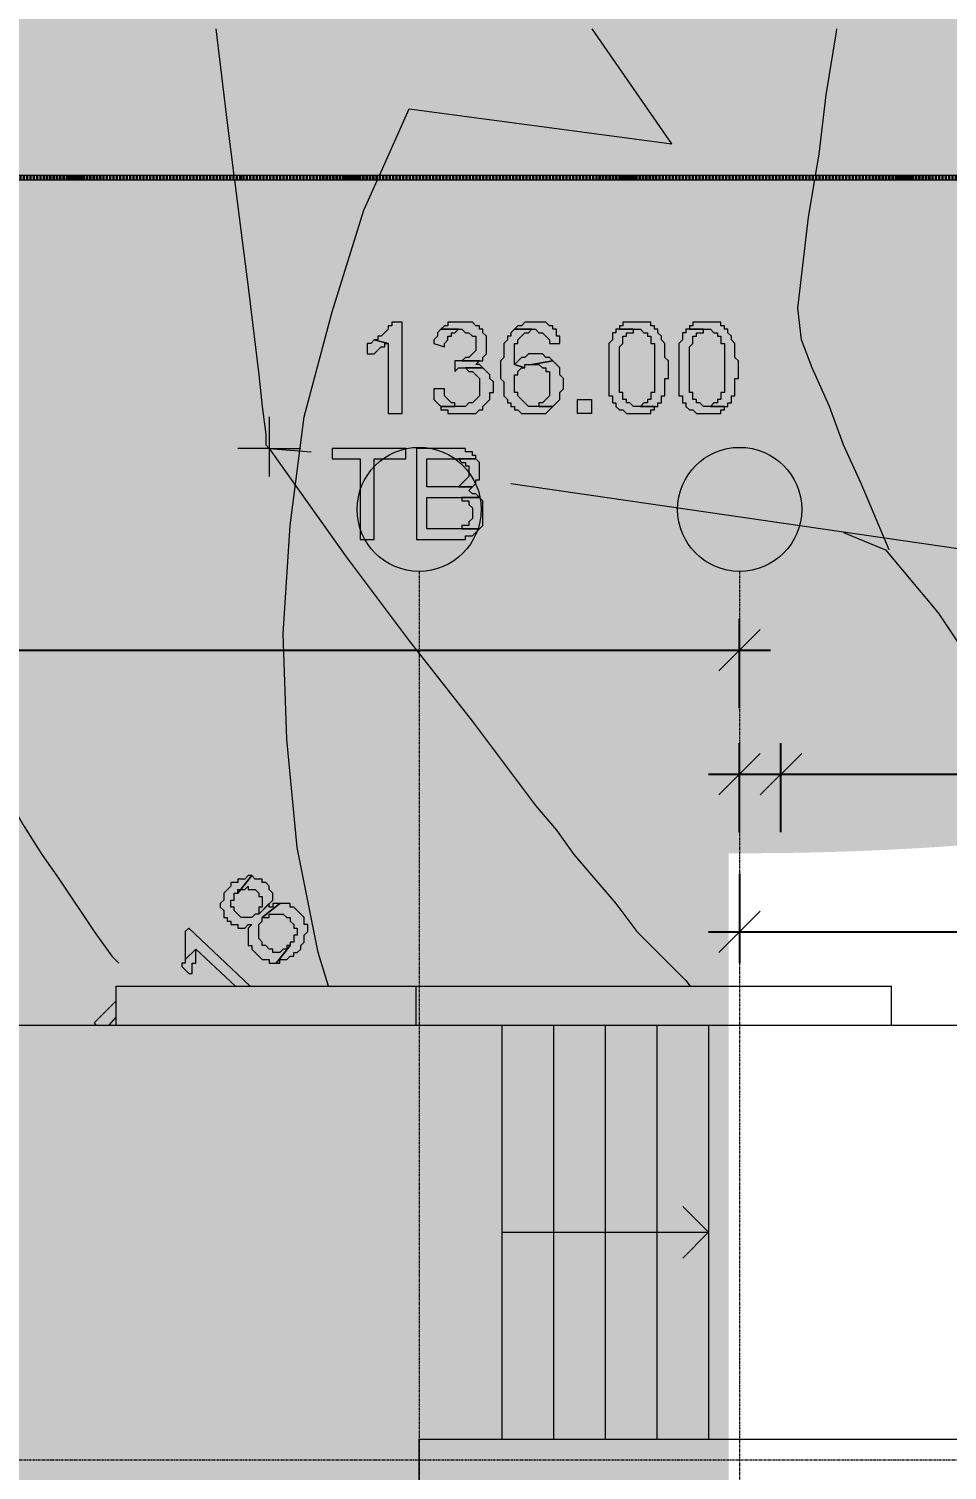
# Model space of a CAD drawing. Header units: millimetres. Extents: x -1971 to 39113, y -25802 to 13528.
# Drawn here: x 6697 to 11138, y 6558 to 13528 of the extents above; entities that cross this region are included whole.
import ezdxf

# ---------------------------------------------------------------- set-up
doc = ezdxf.new("R2010")
doc.units = ezdxf.units.MM
for name, pattern in [('Boundary', [15.999999999999998, 9.999999999999998, -3, 0, -3]), ('Dash - Tight', [4.5, 3, -1.5]), ('Grid Line', [22.224999999999994, 12.7, -3.174999999999999, 3.174999999999999, -3.174999999999999])]:
    doc.linetypes.add(name, pattern=pattern)
for name, color, linetype, lineweight in [('2 Hoop survey', 8, 'Continuous', 9), ('A-ANNO-DIMS', 211, 'Continuous', 9), ('A-FLOR-HRAL', 11, 'Continuous', 9), ('A-WALL', 113, 'Continuous', 18), ('C-BLDG-PADS', 91, 'Continuous', 9), ('C-PROP-LINE', 91, 'Boundary', 70), ('S-GRID', 1, 'Continuous', 9), ('S-GRID-IDEN', 1, 'Continuous', 9), ('S-STRS', 31, 'Continuous', 9), ('S-STRS-ANNO', 31, 'Continuous', 9), ('默认', 18, 'Continuous', 9)]:
    doc.layers.add(name, color=color, linetype=linetype, lineweight=lineweight)
doc.styles.add('Avenir_1', font='', dxfattribs={"width": 0.8, "height": 200})
doc.styles.get('Avenir_1').set_extended_font_data('Avenir')
doc.dimstyles.new('OJID-2_0mm_Diagonal_Tick', dxfattribs={"dimscale": 304.8, "dimtxt": 282.4994288325337, "dimasz": 0.6561679790026247, "dimexe": 0.4921259842519685, "dimexo": 0.0625, "dimgap": 0.1640419947506562, "dimtad": 1, "dimdsep": 46, "dimtxsty": 'Avenir_1', "dimblk1": 'OBLIQUE', "dimblk2": 'OBLIQUE', "dimsah": 1, "dimcen": 0.09, "dimdle": 0.4921259842519685, "dimazin": 3, "dimtfac": 1, "dimtdec": 4, "dimtix": 1, "dimtmove": 0, "dimatfit": 3, "dimtvp": 1, "dimtolj": 1})
doc.dimstyles.new('OJID-2_0mm_Diagonal_Tick_1', dxfattribs={"dimscale": 304.8, "dimtxt": 282.4994288325337, "dimasz": 0.6561679790026247, "dimexe": 0.4921259842519685, "dimexo": 0.0625, "dimgap": 0.1640419947506562, "dimtad": 1, "dimdsep": 46, "dimtxsty": 'Avenir_1', "dimblk1": 'OBLIQUE', "dimblk2": 'OBLIQUE', "dimsah": 1, "dimcen": 0.09, "dimdle": 0.4921259842519685, "dimazin": 3, "dimtfac": 1, "dimtdec": 4, "dimtix": 1, "dimtmove": 2, "dimatfit": 3, "dimtvp": 1, "dimtolj": 1})

# ---------------------------------------------------------------- blocks, each defined once
blk = doc.blocks.new('栏杆扶手 - 栏杆扶手-1406236-Ground Floor')
at = {"layer": 'A-FLOR-HRAL'}
for p, q in [((7092.28512160079, 12817.60853680075), (4644.003653257701, 12817.60853680075)), ((4644.003653257708, 12797.60853680075), (7092.285121600797, 12797.60853680075)), ((7092.285121600797, 12797.60853680075), (7092.285121600797, 12817.60853680075)), ((7725.838856172741, 12817.60853680074), (7092.28512160079, 12817.60853680075)), ((7092.2851216008, 12797.60853680075), (7725.838856172751, 12797.60853680074)), ((7725.838856172752, 12797.60853680074), (7725.838856172752, 12817.60853680074)), ((10372.87026812334, 12817.60853680074), (7725.838856172734, 12817.60853680074)), ((7725.838856172743, 12797.60853680074), (10372.87026812335, 12797.60853680074)), ((10372.87026812335, 12797.60853680074), (10372.87026812335, 12817.60853680074)), ((10553.42089580026, 12817.60853680073), (10372.87026812334, 12817.60853680074)), ((10372.87026812335, 12797.60853680074), (10553.42089580027, 12797.60853680073)), ((10553.42089580027, 12797.60853680073), (10553.42089580027, 12817.60853680073)), ((10747.25511332306, 12817.60853680073), (10553.42089580026, 12817.60853680073)), ((10553.42089580027, 12797.60853680073), (10747.25511332307, 12797.60853680073)), ((10747.25511332307, 12797.60853680073), (10747.25511332307, 12817.60853680073)), ((13005.69031989521, 12817.60853680072), (10747.25511332306, 12817.60853680073)), ((10747.25511332307, 12797.60853680073), (13005.69031989522, 12797.60853680072))]:
    blk.add_line(p, q, dxfattribs=at)
blk = doc.blocks.new('2 Hoop survey-1260670-Ground Floor')
at = {"layer": '默认', "color": 9}
for p, q in [((56289.46398889634, 21840.10400225703), (56289.46398889634, 21552.25310159713)), ((56289.46398889634, 21687.7123489665), (56137.07233560581, 21687.7123489665)), ((56289.46398889634, 21687.7123489665), (56441.85564218688, 21687.7123489665)), ((56289.46398889632, 21687.71234896651), (56492.65285995039, 21670.77994304534)), ((57457.79999745708, 21518.3882897548), (64772.59935540251, 20451.64671672109)), ((56196.28393618461, 19087.30036394766), (55900.0186527094, 19367.97273776626)), ((55513.5789344999, 18897.3003639476), (55549.0634463879, 18937.85409181961))]:
    blk.add_line(p, q, dxfattribs=at)
at = {"layer": '默认', "color": 9, "flags": 128}
for points in [[(56031.24024235876, 23716.4638223746), (56086.27511784231, 23262.42609963533), (56118.26021692966, 23006.54530693649)], [(56821.69348736432, 23006.5453069365), (56966.76022574313, 23330.15572332001), (58236.69066983089, 23160.83166410831), (57851.33288264621, 23716.4638223746)], [(58930.60352861865, 23006.54530693649), (58947.85171852003, 23110.03444634479), (58981.71653036238, 23397.88534700469), (59032.51374812589, 23702.66865358573), (59034.046544658, 23716.4638223746)], [(53046.07373598556, 22986.5453069365), (53546.41422966681, 22195.68452660161), (54020.52159545956, 21501.45588383365), (54477.69655533115, 20807.22724106567), (54934.87151520274, 20096.06619237654), (55036.46595072976, 19977.53935092836), (55104.19557441444, 19859.01250948014), (55188.8576040203, 19723.5532621108), (55273.51963362614, 19605.0264206626), (55442.84369283786, 19351.04033184506), (55527.5057224437, 19232.51349039686), (55561.37053428603, 19198.64867855452)], [(56120.76021692966, 22986.54530693648), (56137.07233560582, 22856.04835752723), (56187.86955336932, 22466.60302134032), (56238.66677113283, 22043.29287331107), (56255.59917705401, 21890.90122002055), (56272.53158297517, 21755.44197265119), (56272.53158297517, 21704.64475488769), (56289.46398889634, 21687.71234896651), (56661.97691916209, 21162.80776541024), (56966.76022574313, 20756.43002330217), (57271.54353232421, 20366.98468711526), (57576.32683890527, 19960.60694500716), (57677.9212744323, 19842.08010355898), (57762.58330403813, 19723.5532621108), (57965.77217509216, 19486.49957921443), (58067.3666106192, 19351.04033184506), (58185.89345206739, 19232.51349039686), (58304.42029351558, 19113.98664894867), (58324.43500726634, 19087.30036394765)], [(56575.16133150385, 19087.30036394765), (56526.51767179274, 19249.44589631803), (56424.92323626572, 19757.41807395314), (56374.12601850221, 20282.32265750939), (56357.19361258102, 20790.29483514451), (56391.05842442337, 21315.19941870077), (56458.78804810806, 21840.10400225705), (56594.24729547741, 22348.07617989214), (56746.63894876793, 22839.11595160608), (56812.72797012293, 22986.54530693648)], [(59286.49983694344, 21196.67257725254), (59151.04058957405, 21518.3882897548), (59066.37855996824, 21704.64475488769), (58998.64893628355, 21890.90122002055), (58913.98690667769, 22077.15768515341), (58863.18968891419, 22212.61693252278), (58846.25728299301, 22365.00858581331), (58897.05450075652, 22805.25113976374), (58927.27019528531, 22986.54530693647)], [(59066.37855996825, 21281.33460685844), (59269.56743102227, 21196.67257725257), (59523.55351983981, 20891.88927067152), (59659.01276720917, 20688.70039961749), (59811.40442049972, 20485.51152856344), (59963.79607379023, 20299.25506343058), (60150.0525389231, 20062.20138053419), (60234.71456852896, 19943.67453908601), (60319.37659813481, 19859.01250948014), (60420.97103366182, 19757.41807395314), (60539.49787511001, 19655.82363842612), (60928.94321129692, 19334.10792592388), (61199.86170603563, 19113.98664894867), (61232.7063644984, 19087.30036394767)], [(55900.01865270942, 19367.97273776627), (55883.08624678824, 19351.04033184509), (55883.08624678824, 19215.58108447571), (55933.88346455175, 19266.37830223923), (56125.75268414986, 19087.30036394766)], [(55549.0634463879, 19017.01753144469), (55442.84369283787, 18910.79777789466), (55451.84196880256, 18897.3003639476)]]:
    blk.add_lwpolyline(points, dxfattribs=at)
at = {"layer": '默认', "color": 9}
for points in [[(56932.89541390081, 22297.27896212862), (56882.0981961373, 22297.27896212862), (56882.0981961373, 22280.34655620745), (56865.16579021612, 22280.34655620745), (56865.16579021612, 22263.41415028628), (56831.3009783738, 22229.54933844395), (56814.36857245261, 22229.54933844395), (56814.36857245261, 22212.61693252277), (56797.43616653144, 22212.61693252277), (56865.16579021615, 22195.68452660161), (56865.16579021615, 21857.0364081782), (56932.89541390081, 21857.0364081782)], [(57119.15187903367, 22263.41415028629), (57102.21947311248, 22246.4817443651), (57102.21947311248, 22229.54933844394), (57085.28706719131, 22212.61693252279), (57085.28706719131, 22195.6845266016), (57136.08428495484, 22178.75212068044), (57136.08428495484, 22195.6845266016), (57153.016690876, 22212.61693252279), (57153.016690876, 22229.54933844394), (57169.94909679717, 22229.54933844394), (57169.94909679717, 22246.4817443651), (57186.88150271834, 22246.4817443651), (57203.81390863952, 22263.41415028629)], [(57220.74631456069, 22297.27896212862), (57153.01669087601, 22297.27896212862), (57153.01669087601, 22280.34655620745), (57136.08428495484, 22280.34655620745), (57119.15187903368, 22263.41415028629), (57220.74631456069, 22263.41415028629), (57237.67872048188, 22246.48174436513), (57254.61112640303, 22246.48174436513), (57271.54353232421, 22229.54933844395), (57288.47593824538, 22229.54933844395), (57288.47593824538, 22161.81971475926), (57254.61112640305, 22127.95490291693), (57237.67872048187, 22127.95490291693), (57220.74631456069, 22111.02249699571), (57322.34075008772, 22111.02249699571), (57322.34075008772, 22127.95490291693), (57339.2731560089, 22144.8873088381), (57339.2731560089, 22229.54933844394), (57322.34075008773, 22246.48174436511), (57322.34075008773, 22263.41415028628), (57305.40834416654, 22263.41415028628), (57305.40834416654, 22280.34655620745), (57288.47593824538, 22280.34655620745), (57271.54353232421, 22297.27896212864)], [(57474.73240337822, 22263.41415028631), (57457.79999745705, 22246.48174436514), (57457.79999745705, 22229.54933844395), (57440.86759153586, 22229.54933844395), (57440.86759153586, 22212.61693252279), (57423.9351856147, 22195.68452660162), (57423.9351856147, 22127.95490291694), (57407.00277969351, 22111.02249699573), (57407.00277969351, 22026.36046738992), (57423.93518561469, 22009.42806146872), (57423.93518561469, 21941.69843778407), (57440.86759153588, 21924.7660318629), (57440.86759153588, 21907.83362594173), (57457.79999745703, 21907.83362594173), (57457.79999745703, 21890.90122002055), (57474.73240337821, 21890.90122002055), (57474.73240337821, 21873.96881409939), (57491.66480929939, 21873.96881409939), (57508.59721522056, 21857.03640817822), (57627.12405666875, 21857.03640817822), (57660.98886851108, 21890.90122002055), (57542.46202706289, 21890.90122002055), (57491.66480929939, 21941.6984377841), (57491.66480929939, 21958.63084370524), (57474.73240337821, 21958.63084370524), (57474.73240337821, 22043.29287331108), (57491.66480929939, 22043.29287331108), (57491.66480929939, 22060.22527923226), (57508.59721522056, 22077.15768515342), (57525.52962114172, 22077.15768515342), (57474.73240337822, 22094.09009107462), (57474.73240337822, 22195.68452660161), (57491.66480929939, 22195.68452660161), (57491.66480929939, 22212.61693252279), (57525.52962114174, 22246.48174436514), (57542.46202706289, 22246.48174436514), (57559.39443298406, 22263.41415028631)], [(57576.32683890526, 22297.27896212862), (57525.52962114174, 22297.27896212862), (57508.59721522059, 22280.34655620747), (57491.66480929941, 22280.34655620747), (57474.73240337825, 22263.41415028629), (57576.32683890526, 22263.41415028629), (57593.25924482645, 22246.48174436513), (57610.1916507476, 22246.48174436513), (57644.05646258994, 22212.61693252279), (57644.05646258994, 22195.6845266016), (57694.85368035345, 22195.6845266016), (57694.85368035345, 22229.54933844394), (57677.92127443229, 22229.54933844394), (57677.92127443229, 22263.41415028628), (57660.98886851111, 22263.41415028628), (57660.98886851111, 22280.34655620745), (57644.05646258994, 22280.34655620745), (57627.12405666877, 22297.27896212864)], [(57965.77217509216, 22263.41415028628), (57965.77217509216, 22246.48174436511), (57948.83976917101, 22246.48174436511), (57948.83976917101, 22212.61693252277), (57931.90736324984, 22195.68452660161), (57931.90736324984, 21941.69843778405), (57948.83976917101, 21941.69843778405), (57948.83976917101, 21907.83362594171), (57965.77217509216, 21907.83362594171), (57965.77217509216, 21890.90122002054), (57982.70458101333, 21873.96881409939), (57999.63698693451, 21873.96881409939), (58016.56939285568, 21857.0364081782), (58135.09623430388, 21857.0364081782), (58135.09623430388, 21873.96881409937), (58152.02864022504, 21873.96881409937), (58152.02864022504, 21890.90122002054), (58050.43420469802, 21890.90122002054), (58033.50179877687, 21907.83362594173), (58016.56939285568, 21907.83362594173), (58016.56939285568, 21924.76603186288), (57999.63698693451, 21924.76603186288), (57999.63698693451, 21958.63084370522), (57982.70458101333, 21958.63084370522), (57982.70458101333, 22178.75212068043), (57999.63698693451, 22195.6845266016), (57999.63698693451, 22229.54933844394), (58016.56939285568, 22229.54933844394), (58016.56939285568, 22246.48174436511), (58050.43420469802, 22246.48174436511), (58050.43420469802, 22263.41415028628)], [(58067.36661061919, 22297.27896212862), (57999.63698693451, 22297.27896212862), (57999.63698693451, 22280.34655620745), (57982.70458101333, 22280.34655620745), (57982.70458101333, 22263.41415028628), (58084.29901654037, 22263.41415028628), (58101.23142246153, 22246.48174436513), (58118.16382838271, 22246.48174436513), (58118.16382838271, 22229.54933844394), (58135.09623430388, 22229.54933844394), (58135.09623430388, 22195.6845266016), (58152.02864022504, 22195.6845266016), (58152.02864022504, 21958.63084370522), (58135.09623430388, 21958.63084370522), (58135.09623430388, 21924.76603186288), (58118.16382838271, 21924.76603186288), (58118.16382838271, 21907.83362594171), (58101.23142246153, 21907.83362594171), (58084.29901654038, 21890.90122002056), (58168.96104614622, 21890.90122002056), (58168.96104614622, 21907.83362594171), (58185.89345206739, 21907.83362594171), (58185.89345206739, 21941.69843778405), (58202.82585798856, 21941.69843778405), (58202.82585798856, 22026.36046738991), (58219.75826390973, 22026.36046738991), (58219.75826390973, 22111.02249699574), (58202.82585798856, 22127.95490291693), (58202.82585798856, 22195.6845266016), (58185.8934520674, 22212.61693252279), (58185.8934520674, 22229.54933844394), (58168.96104614622, 22246.48174436513), (58168.96104614622, 22263.41415028628), (58152.02864022504, 22263.41415028628), (58152.02864022504, 22280.34655620745), (58135.09623430388, 22280.34655620745), (58135.09623430388, 22297.27896212862)], [(58304.42029351556, 22263.41415028628), (58304.42029351556, 22246.48174436511), (58287.48788759439, 22246.48174436511), (58287.48788759439, 22212.61693252277), (58270.55548167323, 22195.68452660161), (58270.55548167323, 21941.69843778405), (58287.48788759439, 21941.69843778405), (58287.48788759439, 21907.83362594171), (58304.42029351556, 21907.83362594171), (58304.42029351556, 21890.90122002054), (58321.35269943673, 21873.96881409937), (58338.28510535791, 21873.96881409937), (58355.21751127907, 21857.03640817822), (58473.74435272727, 21857.03640817822), (58473.74435272727, 21873.96881409937), (58490.67675864844, 21873.96881409937), (58490.67675864844, 21890.90122002054), (58389.08232312142, 21890.90122002054), (58372.14991720026, 21907.83362594174), (58355.21751127907, 21907.83362594174), (58355.21751127907, 21924.76603186288), (58338.28510535791, 21924.76603186288), (58338.28510535791, 21958.63084370522), (58321.35269943673, 21958.63084370522), (58321.35269943673, 22178.75212068043), (58338.28510535791, 22195.68452660161), (58338.28510535791, 22229.54933844394), (58355.21751127907, 22229.54933844394), (58355.21751127907, 22246.48174436511), (58389.08232312142, 22246.48174436511), (58389.08232312142, 22263.41415028628)], [(58406.01472904259, 22297.27896212862), (58338.28510535791, 22297.27896212862), (58338.28510535791, 22280.34655620745), (58321.35269943673, 22280.34655620745), (58321.35269943673, 22263.41415028628), (58422.94713496376, 22263.41415028628), (58439.87954088494, 22246.48174436513), (58456.8119468061, 22246.48174436513), (58456.8119468061, 22229.54933844394), (58473.74435272727, 22229.54933844394), (58473.74435272727, 22195.6845266016), (58490.67675864844, 22195.6845266016), (58490.67675864844, 21958.63084370522), (58473.74435272727, 21958.63084370522), (58473.74435272727, 21924.76603186288), (58456.8119468061, 21924.76603186288), (58456.8119468061, 21907.83362594171), (58439.87954088493, 21907.83362594171), (58422.94713496378, 21890.90122002058), (58507.60916456961, 21890.90122002058), (58507.60916456961, 21907.83362594171), (58524.54157049078, 21907.83362594171), (58524.54157049078, 21941.69843778405), (58541.47397641195, 21941.69843778405), (58541.47397641195, 22026.36046738991), (58558.40638233312, 22026.36046738991), (58558.40638233312, 22111.02249699574), (58541.47397641191, 22127.9549029169), (58541.47397641191, 22195.6845266016), (58524.54157049078, 22212.61693252279), (58524.54157049078, 22229.54933844394), (58507.60916456961, 22246.48174436511), (58507.60916456961, 22263.41415028628), (58490.67675864844, 22263.41415028628), (58490.67675864844, 22280.34655620745), (58473.74435272727, 22280.34655620745), (58473.74435272727, 22297.27896212862)], [(56797.43616653144, 22212.6169325228), (56780.50376061026, 22195.68452660161), (56763.57135468909, 22195.68452660161), (56763.57135468909, 22144.88730883809), (56797.43616653143, 22144.88730883809), (56831.30097837379, 22178.75212068042), (56848.23338429494, 22178.75212068042), (56848.23338429494, 22195.6845266016), (56865.16579021611, 22195.6845266016)], [(57186.88150271835, 22111.02249699574), (57186.88150271835, 22060.22527923225), (57203.81390863954, 22077.15768515342), (57322.34075008772, 22077.15768515342), (57305.40834416653, 22094.09009107456), (57288.47593824538, 22094.09009107456), (57305.40834416657, 22111.02249699576)], [(57576.32683890526, 22144.88730883809), (57542.46202706292, 22144.88730883809), (57525.52962114176, 22127.95490291696), (57508.59721522059, 22127.95490291696), (57474.73240337825, 22094.09009107456), (57525.52962114176, 22077.15768515342), (57525.52962114176, 22094.09009107459), (57559.39443298409, 22094.09009107459), (57660.98886851114, 22111.02249699576), (57644.05646258993, 22127.95490291691), (57627.12405666877, 22127.95490291691), (57610.19165074761, 22144.8873088381)], [(57660.98886851114, 22111.02249699573), (57559.39443298411, 22094.09009107457), (57593.25924482644, 22094.09009107457), (57610.19165074759, 22077.15768515334), (57627.12405666878, 22077.15768515334), (57627.12405666878, 22060.22527923221), (57644.05646258995, 22060.22527923221), (57644.05646258995, 21941.69843778402), (57610.19165074763, 21907.8336259417), (57593.25924482644, 21907.8336259417), (57593.25924482644, 21890.90122002051), (57660.98886851112, 21890.90122002051), (57694.85368035349, 21924.76603186286), (57694.85368035349, 21958.63084370519), (57711.78608627463, 21975.56324962634), (57711.78608627463, 22026.36046738988), (57694.85368035346, 22043.29287331104), (57694.85368035346, 22077.15768515337)], [(57322.34075008772, 22077.1576851534), (57237.67872048187, 22077.1576851534), (57254.61112640303, 22060.22527923227), (57271.54353232421, 22060.22527923227), (57305.40834416652, 22026.36046738986), (57305.40834416652, 21941.69843778405), (57271.54353232421, 21907.83362594173), (57254.61112640303, 21907.83362594173), (57237.67872048188, 21890.90122002056), (57119.15187903367, 21890.90122002056), (57119.15187903367, 21873.96881409937), (57153.01669087601, 21873.96881409937), (57153.01669087601, 21857.0364081782), (57288.47593824538, 21857.0364081782), (57305.40834416654, 21873.96881409939), (57322.34075008772, 21873.96881409939), (57322.34075008772, 21890.90122002054), (57356.20556193006, 21924.7660318629), (57356.20556193006, 21958.63084370522), (57373.13796785123, 21958.63084370522), (57373.13796785123, 22009.42806146872), (57356.20556193004, 22026.36046738989), (57356.20556193004, 22043.29287331106)], [(57136.08428495484, 21975.56324962638), (57085.28706719133, 21975.56324962638), (57085.28706719133, 21924.76603186288), (57119.15187903367, 21890.90122002056), (57186.88150271835, 21890.90122002056), (57186.88150271835, 21907.83362594171), (57169.94909679718, 21907.83362594171), (57136.08428495486, 21941.69843778405)], [(57779.51570995931, 21857.0364081782), (57779.51570995931, 21924.76603186288), (57847.24533364397, 21924.76603186288), (57847.24533364397, 21857.0364081782)], [(56949.82781982198, 21687.7123489665), (56594.2472954774, 21687.7123489665), (56594.2472954774, 21636.915131203), (56729.70654284676, 21636.915131203), (56729.70654284676, 21247.46979501609), (56797.43616653144, 21247.46979501609), (56797.43616653144, 21636.915131203), (56949.82781982198, 21636.915131203)], [(57169.94909679718, 21687.7123489665), (57000.62503758547, 21687.7123489665), (57000.62503758547, 21247.46979501609), (57237.67872048187, 21247.46979501609), (57237.67872048187, 21264.40220093725), (57271.54353232421, 21264.40220093725), (57305.40834416653, 21298.26701277959), (57051.42225534898, 21298.26701277959), (57051.42225534898, 21450.65866607012), (57305.40834416654, 21450.65866607012), (57288.47593824539, 21467.59107199132), (57271.54353232421, 21467.59107199132), (57254.61112640305, 21484.52347791248), (57271.54353232422, 21501.45588383365), (57051.42225534898, 21501.45588383365), (57051.42225534898, 21636.915131203), (57288.47593824538, 21636.915131203), (57288.47593824538, 21653.84753712415), (57271.54353232421, 21653.84753712415), (57271.54353232421, 21670.77994304534), (57237.67872048187, 21670.77994304534), (57237.67872048187, 21687.7123489665)], [(57288.47593824538, 21636.915131203), (57203.81390863952, 21636.915131203), (57220.74631456067, 21619.9827252818), (57237.67872048187, 21619.9827252818), (57237.67872048187, 21603.05031936066), (57254.61112640303, 21603.05031936066), (57254.61112640303, 21552.25310159713), (57203.81390863954, 21501.45588383367), (57271.54353232421, 21501.45588383367), (57288.47593824539, 21518.38828975482), (57288.47593824539, 21535.32069567598), (57305.40834416654, 21535.32069567598), (57305.40834416654, 21619.98272528181)], [(57305.40834416654, 21450.65866607012), (57220.74631456069, 21450.65866607012), (57220.74631456069, 21433.72626014895), (57254.61112640303, 21433.72626014895), (57254.61112640303, 21416.79385422778), (57271.54353232421, 21399.86144830662), (57271.54353232421, 21349.0642305431), (57254.61112640303, 21332.13182462195), (57254.61112640303, 21315.19941870076), (57220.74631456069, 21315.19941870076), (57220.74631456069, 21298.26701277959), (57305.40834416654, 21298.26701277959), (57322.34075008773, 21315.19941870077), (57322.34075008773, 21433.72626014895)], [(56103.20752376349, 19571.16160882027), (56069.34271192115, 19537.29679697794), (56069.34271192115, 19503.43198513557), (56052.41030599998, 19486.49957921443), (56052.41030599998, 19469.56717329323), (56069.34271192116, 19452.63476737209), (56069.34271192116, 19418.76995552973), (56086.27511784231, 19418.76995552973), (56086.27511784231, 19401.83754960856), (56103.20752376349, 19401.83754960856), (56103.20752376349, 19384.90514368739), (56137.07233560581, 19384.90514368739), (56137.07233560581, 19367.97273776622), (56170.93714744816, 19367.97273776622), (56187.86955336934, 19384.90514368741), (56204.80195929049, 19384.90514368741), (56187.86955336934, 19367.97273776625), (56187.86955336934, 19283.31070816037), (56204.80195929049, 19283.31070816037), (56204.80195929049, 19266.3783022392), (56255.59917705401, 19215.58108447569), (56289.46398889634, 19215.58108447569), (56289.46398889634, 19198.64867855451), (56323.32880073869, 19198.64867855451), (56391.05842442337, 19283.31070816037), (56374.1260185022, 19283.31070816037), (56374.1260185022, 19266.3783022392), (56357.19361258103, 19266.3783022392), (56340.26120665987, 19249.44589631806), (56306.39639481752, 19249.44589631806), (56306.39639481752, 19266.3783022392), (56289.46398889634, 19266.3783022392), (56272.53158297518, 19283.31070816038), (56255.59917705401, 19283.31070816038), (56255.59917705401, 19300.24311408154), (56238.66677113286, 19317.17552000274), (56238.66677113286, 19384.90514368739), (56255.59917705401, 19401.83754960858), (56255.59917705401, 19418.76995552973), (56340.26120665986, 19486.49957921441), (56306.39639481752, 19486.49957921441), (56306.39639481752, 19469.56717329323), (56289.46398889634, 19469.56717329323), (56289.46398889634, 19486.49957921441), (56238.66677113282, 19435.70236145092), (56221.73436521166, 19435.70236145092), (56204.80195929051, 19418.76995552975), (56154.00474152698, 19418.76995552975), (56120.13992968464, 19452.63476737209), (56120.13992968464, 19469.56717329323), (56103.20752376349, 19469.56717329323), (56103.20752376349, 19503.43198513557), (56120.13992968464, 19503.43198513557), (56120.13992968464, 19537.29679697791), (56137.07233560581, 19537.29679697791), (56204.80195929049, 19621.95882658376), (56187.86955336932, 19621.95882658376), (56170.93714744817, 19605.02642066259), (56137.07233560581, 19605.02642066259), (56137.07233560581, 19588.09401474144), (56103.20752376349, 19588.09401474144)], [(56204.80195929049, 19621.95882658376), (56137.07233560581, 19537.29679697791), (56137.07233560581, 19554.22920289909), (56170.93714744815, 19554.22920289909), (56187.86955336932, 19571.16160882026), (56187.86955336932, 19554.22920289909), (56221.73436521166, 19554.22920289909), (56238.66677113281, 19537.29679697788), (56238.66677113281, 19520.36439105675), (56255.59917705401, 19520.36439105675), (56255.59917705401, 19469.56717329322), (56238.66677113283, 19469.56717329322), (56238.66677113283, 19435.70236145088), (56306.39639481753, 19503.43198513557), (56306.39639481753, 19537.29679697791), (56289.46398889632, 19554.22920289906), (56289.46398889632, 19571.16160882025), (56272.53158297517, 19588.09401474142), (56255.59917705401, 19588.09401474142), (56255.59917705401, 19605.02642066259), (56221.73436521166, 19605.02642066259)], [(56340.26120665984, 19486.4995792144), (56255.59917705399, 19418.76995552971), (56289.46398889633, 19418.76995552971), (56289.46398889633, 19435.70236145087), (56357.19361258102, 19435.70236145087), (56374.12601850218, 19418.76995552971), (56391.05842442335, 19418.76995552971), (56391.05842442335, 19401.83754960854), (56407.99083034453, 19384.90514368739), (56407.99083034453, 19367.97273776621), (56424.9232362657, 19367.97273776621), (56424.9232362657, 19334.10792592386), (56407.99083034453, 19334.10792592386), (56407.99083034453, 19300.24311408152), (56391.05842442335, 19300.24311408152), (56391.05842442335, 19283.31070816035), (56323.32880073867, 19198.6486785545), (56340.26120665984, 19198.6486785545), (56340.26120665984, 19215.58108447567), (56374.12601850218, 19215.58108447567), (56391.05842442335, 19232.51349039685), (56407.99083034453, 19232.51349039685), (56407.99083034453, 19249.44589631801), (56424.9232362657, 19249.44589631801), (56441.85564218687, 19266.37830223918), (56441.85564218687, 19283.31070816035), (56458.78804810804, 19300.24311408154), (56458.78804810804, 19334.10792592386), (56475.72045402922, 19351.04033184506), (56475.72045402922, 19384.90514368737), (56458.78804810804, 19384.90514368737), (56458.78804810804, 19418.76995552971), (56407.99083034453, 19469.56717329321), (56391.05842442335, 19469.56717329321), (56391.05842442335, 19486.4995792144)], [(55883.08624678826, 19215.58108447568), (55883.08624678826, 19198.64867855451), (55866.15384086709, 19198.64867855451), (55866.15384086709, 19181.71627263334), (55900.01865270945, 19147.85146079102), (55916.9510586306, 19147.85146079102), (55916.9510586306, 19198.64867855451), (55933.88346455177, 19198.64867855451), (55933.88346455177, 19266.37830223919)]]:
    blk.add_lwpolyline(points, close=True, dxfattribs=at)
blk = doc.blocks.new('Family - ___-1140397-Ground Floor')
at = {"layer": 'C-PROP-LINE'}
blk.add_line((39038.01713604004, 12807.60853680089), (-1970.505293481085, 12807.60853680089), dxfattribs=at)
blk = doc.blocks.new('轴网 - Annotation - Grid Head _Circle 6mm_-283740-Ground Floor')
at = {"layer": 'S-GRID-IDEN'}
blk.add_circle((0, 0), 3.000000000000003, dxfattribs=at)
blk = doc.blocks.new('_Oblique')
at = {"color": 0, "linetype": 'ByBlock', "lineweight": -2}
blk.add_line((-0.5, -0.5), (0.5, 0.5), dxfattribs=at)

msp = doc.modelspace()

# ---------------------------------------------------------------- linework, layer by layer
at = {"layer": 'A-WALL'}
for p, q in [((7119.039613880576, 8708.36359381187), (7119.039613880576, 8898.36359381187)), ((7119.039613880577, 8898.36359381187), (10869.03961388058, 8898.363593811904)), ((8569.039613880575, 8708.36359381191), (8569.039613880577, 8898.36359381191)), ((10869.03961388058, 8708.363593811902), (10869.03961388058, 8898.363593811904)), ((10869.03961388058, 8708.363593811902), (7119.039613880576, 8708.36359381187)), ((8584.03961388059, 5308.36359381199), (8584.039613880597, 6708.363593812011)), ((8584.039613880599, 6708.363593812011), (12584.03961388073, 6708.363593811999))]:
    msp.add_line(p, q, dxfattribs=at)
at = {"layer": 'C-BLDG-PADS'}
for p, q in [((7119.039613880576, 8708.363593811866), (5884.039613880574, 8708.363593811866)), ((9984.039613880597, 8708.363593811917), (9984.039613880546, 6708.363593812007)), ((11869.03961388058, 8708.363593811917), (10869.03961388058, 8708.363593811902))]:
    msp.add_line(p, q, dxfattribs=at)
at = {"layer": 'S-GRID', "linetype": 'Grid Line'}
for p, q in [((8584.039613880612, 10903.84013902874), (8584.039613880579, -9321.464805445137)), ((10134.03961388065, 10903.84013902874), (10134.03961388061, -9321.464805445139)), ((-1062.147139476454, 6608.363593812025), (38143.47814939594, 6608.363593811899))]:
    msp.add_line(p, q, dxfattribs=at)
at = {"layer": 'S-STRS'}
for p, q in [((8984.039613880599, 8708.363593811899), (8984.039613880546, 6708.363593811899)), ((9234.039613880599, 8708.363593811893), (9234.039613880546, 6708.363593811892)), ((9484.039613880599, 8708.363593811886), (9484.039613880546, 6708.363593811886)), ((9734.039613880597, 8708.363593811879), (9734.039613880546, 6708.36359381188)), ((9984.039613880597, 8708.363593811873), (9984.039613880546, 6708.363593811872))]:
    msp.add_line(p, q, dxfattribs=at)
at = {"layer": 'S-STRS', "linetype": 'Dash - Tight'}
for p, q in [((8984.039613880599, 8708.363593811899), (8984.039613880546, 6708.363593811899)), ((9234.039613880599, 8708.363593811893), (9234.039613880546, 6708.363593811892)), ((9484.039613880599, 8708.363593811886), (9484.039613880546, 6708.363593811886)), ((9734.039613880597, 8708.363593811879), (9734.039613880546, 6708.36359381188))]:
    msp.add_line(p, q, dxfattribs=at)
at = {"layer": 'S-STRS-ANNO'}
for p, q in [((9984.039613880572, 7708.363593811873), (9859.039613880574, 7833.363593811876)), ((8984.039613880572, 7708.363593811899), (9234.039613880574, 7708.363593811892)), ((9234.039613880574, 7708.363593811892), (9484.039613880572, 7708.363593811886)), ((9484.039613880572, 7708.363593811886), (9734.039613880572, 7708.36359381188)), ((9734.039613880572, 7708.36359381188), (9984.039613880572, 7708.363593811873)), ((9984.039613880572, 7708.363593811873), (9859.039613880568, 7583.363593811876))]:
    msp.add_line(p, q, dxfattribs=at)

# ---------------------------------------------------------------- block references
at = {"layer": '2 Hoop survey', "color": 9}
msp.add_blockref('2 Hoop survey-1260670-Ground Floor', (-48430.02383250731, -10188.93677013573), dxfattribs=at)
at = {"layer": 'A-FLOR-HRAL'}
msp.add_blockref('栏杆扶手 - 栏杆扶手-1406236-Ground Floor', (0, 0), dxfattribs=at)
at = {"layer": 'C-PROP-LINE'}
msp.add_blockref('Family - ___-1140397-Ground Floor', (0, 0), dxfattribs=at)
at = {"layer": 'S-GRID-IDEN', "xscale": 99.99999999999993, "yscale": 99.99999999999993, "zscale": 99.99999999999993, "rotation": 180}
for p in [(8584.039613880606, 11203.84013902873), (10134.03961388064, 11203.84013902873)]:
    msp.add_blockref('轴网 - Annotation - Grid Head _Circle 6mm_-283740-Ground Floor', p, dxfattribs=at)

# ---------------------------------------------------------------- dimensions: what is measured, and where the dimension line sits
at = {"layer": 'A-ANNO-DIMS'}
for base, p1, p2, text, override in [((10134.0396138808, 10523.81368193169), (5284.039613880576, 10223.81368193169), (10134.0396138808, 10223.81368193169), '<>\\XALFRESCO', {"dimfxl": 4850.000000000225}), ((17344.03961388057, 9923.81368193169), (10334.03961388063, 9623.81368193169), (17344.03961388057, 9623.81368193169), '<>\\XLIVING ROOM', {"dimfxl": 7009.99999999994})]:
    msp.add_linear_dim(base=base, p1=p1, p2=p2, text=text, dimstyle='OJID-2_0mm_Diagonal_Tick', override=override, dxfattribs=at).render()
msp.add_linear_dim(base=(37484.0396138805, 10523.81368193169), p1=(10134.0396138808, 10223.81368193169), p2=(37484.0396138805, 10223.81368193169), location=(24313.57839458917, 10734.64682487587), dimstyle='OJID-2_0mm_Diagonal_Tick_1', override={"dimfxl": 27349.9999999997}, dxfattribs=at).render()
for base, p1, p2, override in [((10334.03961388063, 9923.81368193169), (10134.0396138808, 9623.81368193169), (10334.03961388063, 9623.81368193169), {"dimfxl": 199.9999999998254}), ((13444.03961388057, 9161.699041010306), (10134.03961388064, 9461.699041010306), (13444.03961388057, 8861.699041010306), {"dimfxl": 3363.941140983223})]:
    msp.add_linear_dim(base=base, p1=p1, p2=p2, dimstyle='OJID-2_0mm_Diagonal_Tick', override=override, dxfattribs=at).render()

doc.saveas('drawing.dxf')
